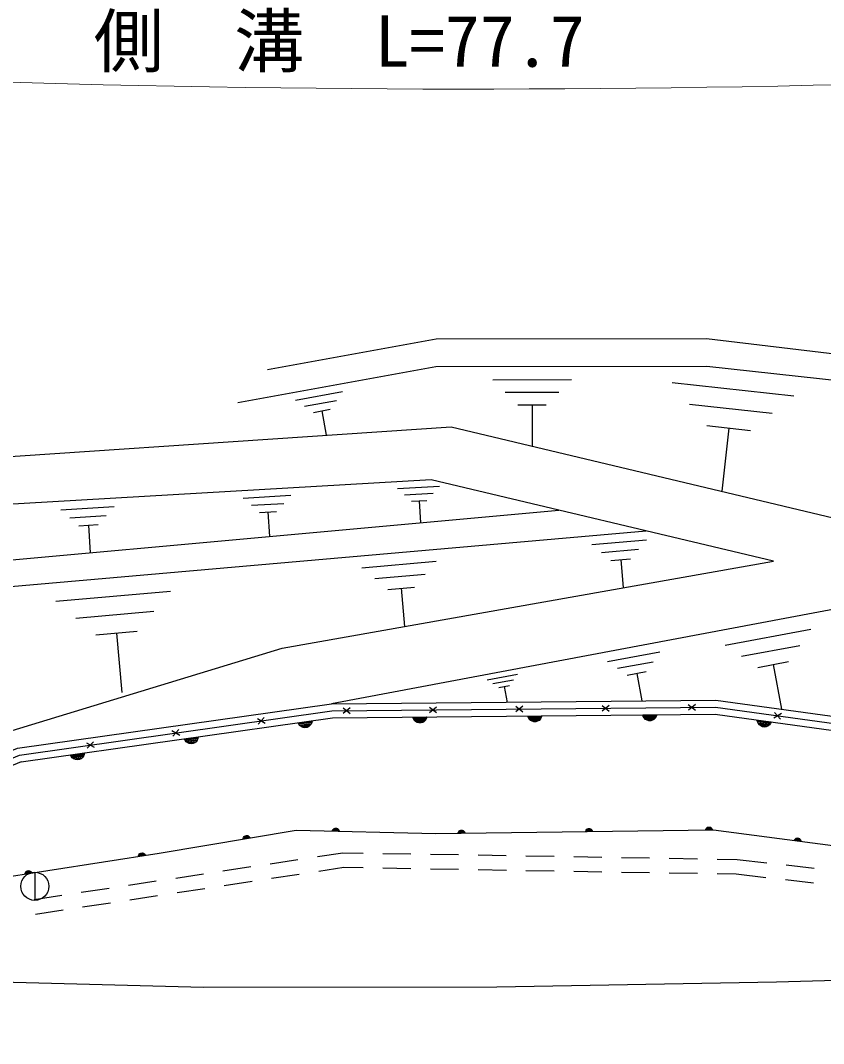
# Model space of a CAD drawing. Units: millimetres, scale not verified. Extents: x 40000 to 680000, y 20000 to 380000.
# Drawn here: x 253647 to 282232, y 280793 to 317205 of the extents above; entities that cross this region are included whole.
import ezdxf
from ezdxf.enums import TextEntityAlignment as Align

# ---------------------------------------------------------------- set-up
doc = ezdxf.new("R2010")
doc.units = ezdxf.units.MM
doc.header["$LTSCALE"] = 1000
doc.linetypes.add('CHAIN', pattern=[18.5, 12, -1.5, 3.5, -1.5])
for name, color, linetype, lineweight in [('M-BGD', 7, 'Continuous', 25), ('M-BMK', 2, 'CHAIN', 13), ('M-STR-HTXT', 7, 'Continuous', 13), ('M-STR-STRC', 7, 'Continuous', 25)]:
    doc.layers.add(name, color=color, linetype=linetype, lineweight=lineweight)
doc.styles.add('ＭＳ ゴシック', font='')
doc.styles.get('ＭＳ ゴシック').set_extended_font_data('MS Gothic')

msp = doc.modelspace()

# ---------------------------------------------------------------- linework, layer by layer
at = {"layer": 'M-BGD'}
for p, q in [((270455, 304417), (273255, 304422)), ((276847, 304318), (281172, 303850)), ((263441, 303695), (265113, 303998)), ((263757, 303476), (264894, 303682)), ((270904, 303970), (272808, 303973)), ((264073, 303256), (264675, 303365)), ((264374, 303311), (264531, 302442)), ((271352, 303523), (272360, 303524)), ((271856, 303524), (271859, 302068)), ((277464, 303551), (280405, 303233)), ((278081, 302784), (279638, 302616)), ((278860, 302700), (278616, 300451)), ((267063, 300544), (268560, 300631)), ((261578, 300205), (263275, 300304)), ((267316, 300318), (268335, 300377)), ((267570, 300092), (268109, 300124)), ((267839, 300108), (267885, 299330)), ((255088, 299792), (256984, 299902)), ((261865, 299949), (263019, 300017)), ((262152, 299694), (262763, 299729)), ((262458, 299712), (262509, 298840)), ((255409, 299506), (256699, 299581)), ((255730, 299220), (256413, 299260)), ((256071, 299240), (256129, 298254)), ((273986, 298554), (275928, 298725)), ((274324, 298271), (275645, 298387)), ((265799, 297727), (268438, 297959)), ((274662, 297987), (275361, 298049)), ((275012, 298018), (275100, 297010)), ((266258, 297342), (268053, 297499)), ((254909, 296532), (258993, 296891)), ((266718, 296957), (267668, 297040)), ((267193, 296998), (267313, 295632)), ((255620, 295936), (258397, 296180)), ((283146, 296350), (264716, 292883)), ((256330, 295340), (257801, 295469)), ((257066, 295404), (257252, 293281)), ((278734, 294975), (281782, 295540)), ((279312, 294577), (281385, 294962)), ((274539, 294390), (276407, 294737)), ((274893, 294147), (276163, 294383)), ((279890, 294180), (280988, 294384)), ((280439, 294282), (280733, 292697)), ((270259, 293742), (271340, 293943)), ((275247, 293904), (275920, 294028)), ((275584, 293966), (275764, 292995)), ((270464, 293601), (271199, 293738)), ((270669, 293460), (271059, 293532)), ((270864, 293496), (270968, 292934)), ((268207, 292767), (268459, 292569)), ((268457, 292769), (268209, 292567)), ((271278, 292796), (271530, 292598)), ((271528, 292798), (271280, 292596)), ((274349, 292825), (274600, 292627)), ((274599, 292827), (274350, 292625)), ((277419, 292854), (277671, 292657)), ((277669, 292857), (277421, 292654)), ((262326, 292394), (262107, 292161)), ((265136, 292737), (265388, 292540)), ((265386, 292740), (265138, 292537)), ((267633, 292381), (268093, 292385)), ((271725, 292420), (272185, 292424)), ((272175, 292394), (271735, 292390)), ((275817, 292459), (276277, 292463)), ((276267, 292433), (275827, 292429)), ((275838, 292399), (276258, 292403)), ((280733, 292541), (280458, 292377)), ((280485, 292575), (280705, 292343)), ((262079, 292359), (262354, 292196)), ((263556, 292184), (264012, 292248)), ((264006, 292217), (263571, 292156)), ((263585, 292127), (264000, 292186)), ((263975, 292152), (263619, 292102)), ((263652, 292076), (263949, 292118)), ((263904, 292082), (263706, 292054)), ((268083, 292355), (267643, 292351)), ((267653, 292321), (268073, 292325)), ((268044, 292295), (267684, 292292)), ((267714, 292262), (268014, 292265)), ((267964, 292234), (267764, 292232)), ((271745, 292360), (272165, 292364)), ((272136, 292334), (271776, 292330)), ((271806, 292301), (272106, 292304)), ((272056, 292273), (271856, 292271)), ((276228, 292373), (275868, 292369)), ((275898, 292340), (276198, 292343)), ((276148, 292312), (275948, 292310)), ((279890, 292273), (280346, 292210)), ((280332, 292182), (279896, 292242)), ((279902, 292211), (280318, 292154)), ((280284, 292128), (279928, 292177)), ((279953, 292144), (280250, 292103)), ((280197, 292080), (279999, 292107)), ((259038, 291929), (259314, 291765)), ((259286, 291964), (259066, 291730)), ((259504, 291611), (259960, 291675)), ((255997, 291498), (256273, 291335)), ((256245, 291533), (256025, 291300)), ((259954, 291644), (259519, 291582)), ((259533, 291554), (259949, 291613)), ((259923, 291579), (259567, 291529)), ((259600, 291503), (259897, 291545)), ((259852, 291508), (259654, 291480)), ((255452, 291037), (255908, 291102)), ((255902, 291071), (255467, 291009)), ((255481, 290981), (255897, 291040)), ((255871, 291006), (255515, 290955)), ((255548, 290930), (255846, 290972)), ((255800, 290935), (255602, 290907)), ((264975, 288392), (264765, 288397)), ((264781, 288417), (264961, 288413)), ((264941, 288433), (264801, 288436)), ((264832, 288451), (264912, 288449)), ((273990, 288380), (273780, 288377)), ((273795, 288397), (273975, 288400)), ((273954, 288419), (273814, 288418)), ((273844, 288433), (273924, 288434)), ((278040, 288412), (278270, 288415)), ((278260, 288435), (278050, 288433)), ((278064, 288453), (278244, 288455)), ((278224, 288475), (278084, 288473)), ((278114, 288488), (278194, 288489)), ((261578, 288092), (261805, 288130)), ((261791, 288148), (261584, 288113)), ((261596, 288135), (261773, 288165)), ((261750, 288182), (261612, 288158)), ((261639, 288178), (261718, 288191)), ((264755, 288378), (264985, 288372)), ((269231, 288298), (269461, 288301)), ((269451, 288321), (269241, 288318)), ((269256, 288339), (269436, 288341)), ((269415, 288361), (269275, 288359)), ((269305, 288374), (269385, 288375)), ((273770, 288357), (274000, 288360)), ((281197, 288037), (281425, 288007)), ((281418, 288029), (281210, 288056)), ((281227, 288074), (281406, 288050)), ((281388, 288073), (281250, 288091)), ((281281, 288102), (281361, 288092)), ((257854, 287474), (258081, 287510)), ((258068, 287528), (257861, 287495)), ((257872, 287518), (258050, 287545)), ((258027, 287562), (257889, 287540)), ((257916, 287560), (257995, 287572)), ((263523, 287332), (262534, 287182)), ((265121, 287574), (264215, 287437)), ((265842, 287562), (265121, 287574)), ((267542, 287533), (266542, 287550)), ((269241, 287504), (268242, 287521)), ((270941, 287475), (269941, 287492)), ((272641, 287446), (271641, 287463)), ((274341, 287417), (273341, 287434)), ((276040, 287388), (275041, 287405)), ((277740, 287360), (276740, 287377)), ((279161, 287335), (278440, 287348)), ((280210, 287215), (279161, 287335)), ((253985, 286931), (253846, 286909)), ((253874, 286929), (253953, 286941)), ((261842, 287077), (260853, 286927)), ((265156, 287053), (264263, 286918)), ((265842, 287041), (265156, 287053)), ((267542, 287013), (266542, 287030)), ((269242, 286984), (268242, 287001)), ((270942, 286955), (269942, 286972)), ((272641, 286926), (271641, 286943)), ((281899, 287022), (280905, 287136)), ((253811, 286843), (254038, 286879)), ((254026, 286897), (253818, 286865)), ((253830, 286887), (254008, 286914)), ((254158, 286889), (254158, 285889)), ((258480, 286568), (257492, 286418)), ((260161, 286822), (259173, 286672)), ((263571, 286813), (262583, 286663)), ((274341, 286897), (273341, 286914)), ((276041, 286868), (275041, 286885)), ((277741, 286839), (276741, 286856)), ((279127, 286816), (278440, 286828)), ((280181, 286695), (279127, 286816)), ((281870, 286502), (280877, 286616)), ((256800, 286313), (255811, 286163)), ((260210, 286304), (259221, 286154)), ((261890, 286558), (260902, 286409)), ((255119, 286058), (254130, 285908)), ((258529, 286049), (257540, 285899)), ((255167, 285540), (254178, 285390)), ((256848, 285794), (255859, 285644))]:
    msp.add_line(p, q, dxfattribs=at)
for points in [[(252642, 291720), (262963, 294863), (280445, 297956), (268262, 300856), (245609, 299536), (234944, 308325), (236273, 309138), (247101, 301265), (268976, 302742), (283069, 299387)], [(234944, 308325), (228264, 304012), (242248, 297004), (272810, 299774)], [(262435, 304786), (268439, 305874), (278067, 305889), (282930, 305307)], [(275915, 299034), (241914, 296049), (221329, 305449)], [(282953, 304361), (278076, 304889), (268433, 304874), (261385, 303598)], [(245832, 288655), (248603, 289252), (253541, 291302), (264716, 292883), (278403, 293014), (288841, 291573), (298295, 290394), (307532, 295454), (317512, 295874)], [(245884, 288410), (248678, 289013), (253607, 291059), (264734, 292633), (278387, 292763), (288808, 291325), (298344, 290135), (307600, 295207), (317523, 295624)], [(253674, 290816), (264753, 292384), (278371, 292513), (288776, 291077), (298393, 289877), (307669, 294959), (317533, 295374)], [(253674, 290816), (248752, 288773), (245937, 288166), (246148, 287426), (238704, 285164), (240355, 285018), (245071, 285623), (248670, 286021), (258589, 287569), (263465, 288389), (268432, 288268), (278319, 288396), (288254, 287088), (297940, 286023), (299906, 285774)]]:
    msp.add_lwpolyline(points, dxfattribs=at)
for points in [[(268112, 292416), (268093, 292355), (268063, 292305), (268014, 292255), (267964, 292224), (267904, 292204), (267824, 292203), (267764, 292222), (267714, 292252), (267663, 292301), (267633, 292351), (267612, 292411)], [(272205, 292455), (272185, 292394), (272156, 292344), (272106, 292294), (272056, 292263), (271997, 292243), (271917, 292242), (271856, 292261), (271806, 292291), (271756, 292340), (271725, 292390), (271705, 292450)], [(276297, 292494), (276277, 292433), (276248, 292383), (276198, 292333), (276149, 292302), (276089, 292282), (276009, 292281), (275949, 292300), (275898, 292330), (275848, 292379), (275817, 292429), (275797, 292489)], [(264027, 292281), (264016, 292219), (263993, 292165), (263951, 292108), (263906, 292072), (263849, 292044), (263770, 292032), (263708, 292044), (263654, 292066), (263597, 292109), (263561, 292154), (263532, 292211)], [(280370, 292237), (280342, 292181), (280305, 292135), (280249, 292093), (280195, 292070), (280133, 292058), (280054, 292069), (279997, 292097), (279952, 292134), (279909, 292190), (279886, 292244), (279875, 292306)], [(259976, 291708), (259964, 291645), (259941, 291592), (259899, 291535), (259854, 291499), (259797, 291470), (259718, 291459), (259656, 291470), (259602, 291493), (259545, 291536), (259509, 291581), (259480, 291638)], [(255924, 291134), (255912, 291072), (255889, 291018), (255847, 290962), (255802, 290925), (255745, 290897), (255666, 290886), (255604, 290897), (255550, 290920), (255493, 290962), (255457, 291008), (255428, 291064)], [(264745, 288358), (264755, 288388), (264771, 288412), (264796, 288437), (264822, 288451), (264852, 288460), (264892, 288459), (264922, 288449), (264946, 288433), (264971, 288407), (264985, 288382), (264994, 288352)], [(269221, 288278), (269231, 288308), (269246, 288333), (269270, 288359), (269295, 288374), (269325, 288384), (269365, 288385), (269395, 288375), (269420, 288361), (269446, 288336), (269461, 288311), (269471, 288281)], [(273760, 288337), (273770, 288367), (273785, 288392), (273809, 288418), (273834, 288433), (273864, 288443), (273904, 288444), (273934, 288434), (273959, 288420), (273985, 288395), (274000, 288370), (274010, 288340)], [(278030, 288392), (278040, 288422), (278054, 288448), (278079, 288473), (278104, 288488), (278134, 288499), (278174, 288499), (278204, 288490), (278229, 288475), (278254, 288450), (278270, 288425), (278280, 288396)], [(261571, 288070), (261576, 288102), (261587, 288129), (261607, 288158), (261629, 288177), (261657, 288191), (261697, 288198), (261728, 288193), (261755, 288183), (261784, 288162), (261803, 288140), (261818, 288112)], [(281185, 288019), (281198, 288047), (281217, 288070), (281245, 288092), (281271, 288103), (281302, 288109), (281342, 288104), (281371, 288090), (281393, 288072), (281415, 288044), (281427, 288017), (281433, 287986)], [(257847, 287453), (257852, 287484), (257863, 287511), (257884, 287540), (257906, 287558), (257935, 287573), (257974, 287579), (258005, 287574), (258032, 287563), (258061, 287542), (258080, 287520), (258094, 287491)], [(253804, 286822), (253810, 286853), (253821, 286880), (253841, 286909), (253864, 286927), (253892, 286942), (253931, 286948), (253963, 286943), (253990, 286932), (254018, 286911), (254037, 286889), (254051, 286860)]]:
    msp.add_lwpolyline(points, close=True, dxfattribs=at)
msp.add_circle((254158, 286389), 500, dxfattribs=at)
at = {"layer": 'M-BMK'}
msp.add_arc((269634, 859763), 580000, 264.60428, 273.73143, dxfattribs=at)
at = {"layer": 'M-STR-HTXT'}
msp.add_arc((269672, 859762), 545000, 265.16869, 273.67504, dxfattribs=at)
at = {"layer": 'M-STR-STRC'}
msp.add_lwpolyline([(309179, 284079), (304279, 283847), (297756, 283555), (290353, 283248), (280552, 282981), (270600, 282803), (260159, 282791), (250678, 283032), (241045, 283473), (234400, 283882), (230656, 284147), (227088, 284461), (224298, 285048), (222536, 285928), (221149, 287648), (220122, 289933), (219124, 292809), (218059, 295160), (216592, 296945), (214420, 299245), (211969, 301964), (209772, 304834), (207890, 307725)], dxfattribs=at)

# ---------------------------------------------------------------- texts
at = {"layer": 'M-STR-HTXT', "style": 'ＭＳ ゴシック'}
msp.add_text('側\u3000溝\u3000L=77.7', height=1833, dxfattribs=at).set_placement((264993, 315006), align=Align.BOTTOM_CENTER)

doc.saveas('drawing.dxf')
